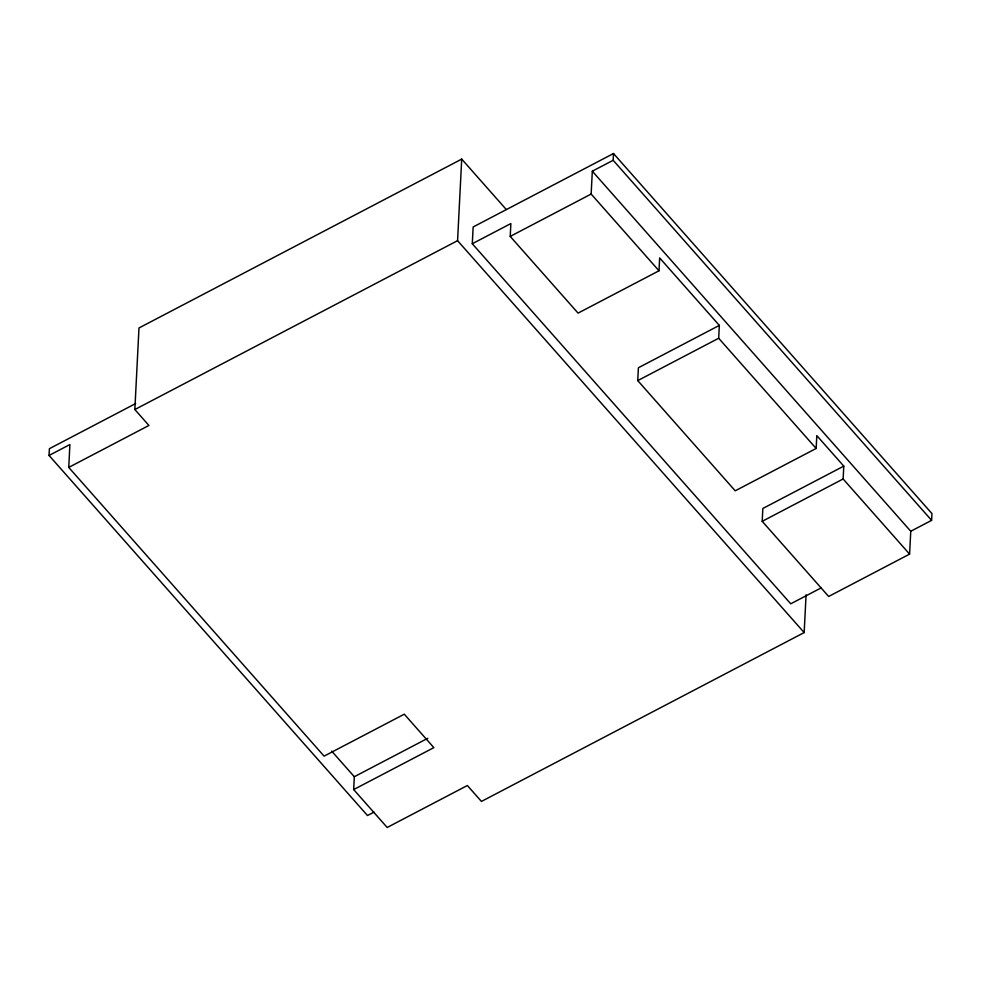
<?xml version="1.0" encoding="UTF-8"?>
<svg xmlns="http://www.w3.org/2000/svg" width="981" height="981" viewBox="0 0 981 981"><rect width="100%" height="100%" fill="white"/><g stroke="black" fill="none" stroke-linecap="round" stroke-linejoin="round"><path stroke-width="1.47" d="M374.006 812.121L367.495 815.53L49.05 455.454L49.393 448.697L135.599 403.583M806.075 594.805L804.162 632.573L481.438 801.44L467.361 785.523L387.188 827.473L353.675 789.582L433.847 747.632L404.282 714.193L324.098 756.143L68.744 467.41L69.896 444.552L49.05 455.454M68.744 467.41L148.916 425.46L134.851 409.543L138.983 327.973L461.708 159.106L506.294 209.529M353.675 789.582L354.325 776.731L331.652 751.103M804.162 632.573L457.575 240.676L461.708 159.106M472.29 243.742L473.149 226.967L613.505 153.526L931.95 513.59L931.607 520.347L910.76 531.261L909.595 554.118L828.663 596.473L762.2 521.328L762.85 508.477L843.783 466.122L816.805 435.613L816.155 448.464L735.223 490.819L637.748 380.603L638.398 367.752L719.331 325.398L659.661 257.929L659.011 270.781L578.067 313.123L510.218 236.409L510.868 223.558L472.29 243.742L790.735 603.806L821.33 587.803M659.011 270.781L591.151 194.054L592.316 171.197L613.162 160.283L613.505 153.526M816.155 448.464L718.681 338.249L719.331 325.398M909.595 554.118L843.133 478.973L843.783 466.122M134.851 409.543L457.575 240.676M510.218 236.409L591.151 194.054M637.748 380.603L718.681 338.249M762.2 521.328L843.133 478.973M354.325 776.731L427.814 738.276M613.162 160.283L931.607 520.347M592.316 171.197L910.76 531.261"/></g></svg>
